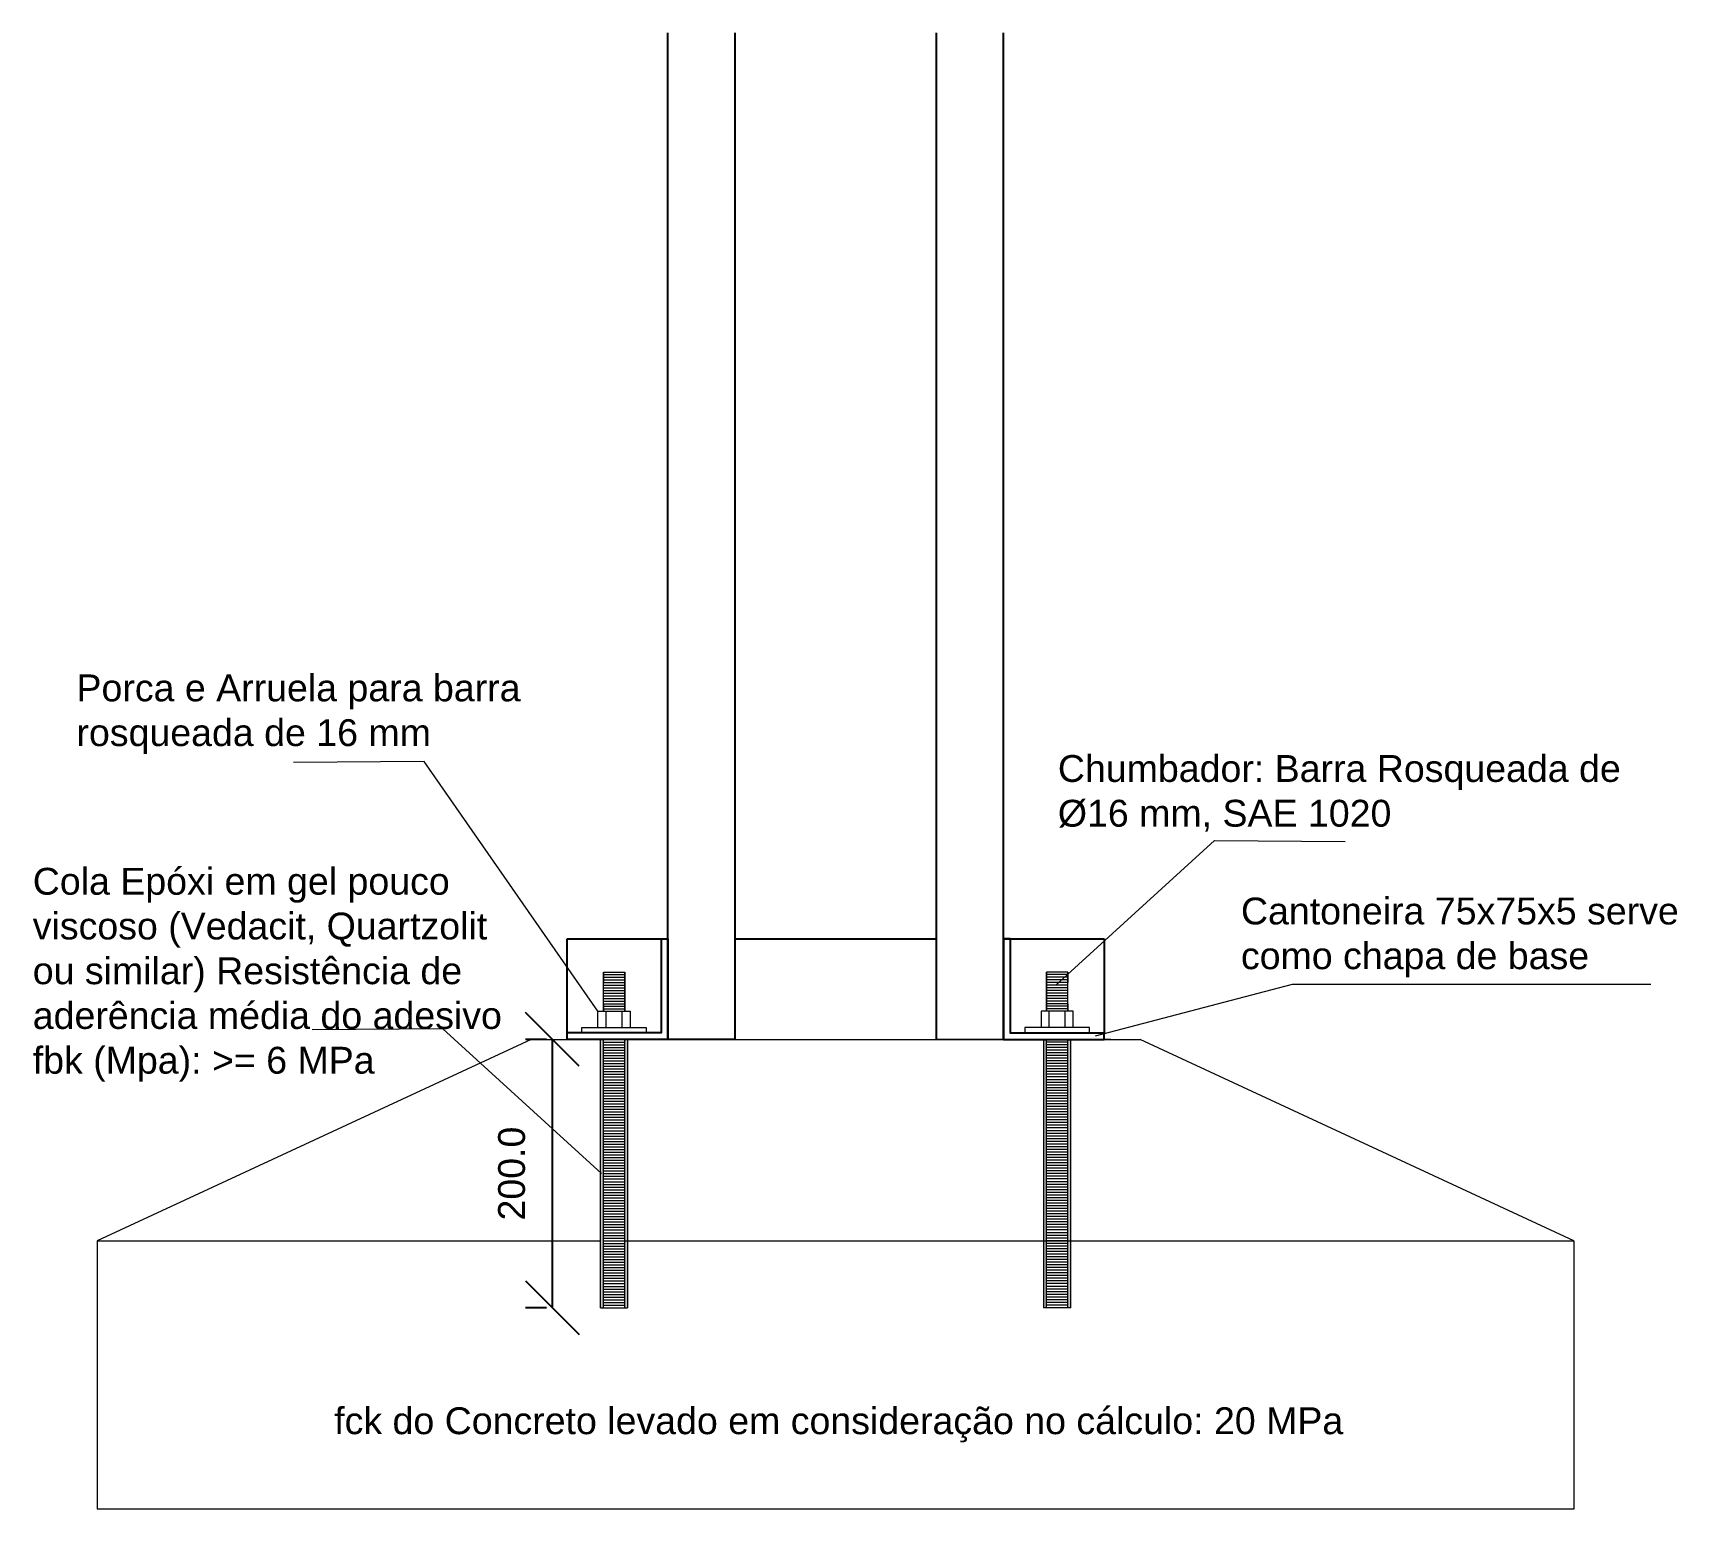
# Model space of a CAD drawing. Header units: millimetres. Extents: x 357 to 945, y 547 to 720.
# Drawn here: x 631.359 to 632.584, y 678.381 to 679.481 of the extents above; entities that cross this region are included whole.
import ezdxf
from ezdxf.enums import TextEntityAlignment as Align

# ---------------------------------------------------------------- set-up
doc = ezdxf.new("R2010")
doc.units = ezdxf.units.MM
doc.header["$PDMODE"] = 34
for name, color, linetype, lineweight in [('ANC_COTAS', 7, 'Continuous', 9), ('ANC_DESENHO', 7, 'Continuous', 9), ('ANC_TEXTOS', 7, 'Continuous', 9), ('Dibujo_Geometria', 2, 'Continuous', 9)]:
    doc.layers.add(name, color=color, linetype=linetype, lineweight=lineweight)
doc.layers.add('LCL - COTAS', color=30, linetype='Continuous')
doc.styles.add('Arial', font='arial.ttf')
doc.styles.get("Standard").update_dxf_attribs({"font": 'arial.ttf'})
doc.dimstyles.new('1-100', dxfattribs={"dimscale": 2, "dimtxt": 0.04, "dimasz": 0.05, "dimexe": 0.05, "dimexo": 0.1, "dimgap": 0.03, "dimtad": 1, "dimzin": 1, "dimdsep": 46, "dimtxsty": 'Arial', "dimblk": 'OBLIQUE', "dimcen": 0, "dimclrd": 256, "dimclre": 256, "dimclrt": 256, "dimadec": 0, "dimazin": 0, "dimtfac": 1, "dimtofl": 0, "dimtmove": 2, "dimatfit": 3, "dimldrblk": 'OBLIQUE', "dimfxl": 0.04, "dimtolj": 1, "dimtzin": 1, "dimarcsym": 0})

# ---------------------------------------------------------------- blocks, each defined once
blk = doc.blocks.new('_OBLIQUE')
at = {"color": 0, "linetype": 'ByBlock', "lineweight": -2}
blk.add_line((-0.5, -0.5), (0.5, 0.5), dxfattribs=at)
blk = doc.blocks.new('*D181')
at = {"layer": 'Defpoints', "color": 0, "transparency": 16777216}
for p in [(631.7815, 678.7314), (631.7457, 678.5314), (631.7815, 678.5314)]:
    blk.add_point(p, dxfattribs=at)
at = {"layer": 'LCL - COTAS', "lineweight": -2, "transparency": 16777216}
for p, q in [((631.7415, 678.7314), (631.7257, 678.7314)), ((631.7457, 678.7314), (631.7457, 678.5314)), ((631.7415, 678.5314), (631.7257, 678.5314))]:
    blk.add_line(p, q, dxfattribs=at)
at = {"layer": 'LCL - COTAS', "lineweight": -2, "transparency": 16777216, "xscale": 0.04, "yscale": 0.04, "zscale": 0.04}
for p, rotation in [((631.7457, 678.7314), 90), ((631.7457, 678.5314), 270)]:
    blk.add_blockref('_OBLIQUE', p, dxfattribs=dict(at, rotation=rotation))
at = {"layer": 'LCL - COTAS', "transparency": 16777216, "insert": (631.7155, 678.6314), "char_height": 0.02, "attachment_point": 5, "rotation": 90, "style": 'Arial'}
blk.add_mtext('\\A1;200.0', dxfattribs=at)

msp = doc.modelspace()

# ---------------------------------------------------------------- hatches: boundary and pattern name
at = {"layer": 'ANC_COTAS'}
h = msp.add_hatch(color=1, dxfattribs=at)
h.dxf.hatch_style = 1
h.paths.add_polyline_path([(631.78374, 678.73137), (631.78155, 678.73137), (631.78155, 678.68637), (631.78374, 678.68637)])
h.paths.add_polyline_path([(631.78374, 678.68637), (631.78155, 678.68637), (631.78155, 678.64778), (631.78374, 678.64778)])
h.paths.add_polyline_path([(631.78374, 678.64778), (631.78155, 678.64778), (631.78155, 678.53137), (631.78374, 678.53137)])
h.paths.add_polyline_path([(631.80179, 678.58137), (631.79974, 678.58137), (631.79974, 678.53137), (631.80179, 678.53137)])
h.paths.add_polyline_path([(631.80179, 678.64778), (631.79974, 678.64778), (631.79974, 678.58137), (631.80179, 678.58137)])
edge = h.paths.add_edge_path()
edge.add_arc((631.80674, 678.67637), 0.005, 180, 188.17549, ccw=False)
edge.add_line((631.80174, 678.67637), (631.79974, 678.67637))
edge.add_line((631.79974, 678.67637), (631.79974, 678.64778))
edge.add_line((631.79974, 678.64778), (631.80179, 678.64778))
edge.add_line((631.80179, 678.64778), (631.80179, 678.67566))
edge = h.paths.add_edge_path()
edge.add_line((631.80179, 678.68637), (631.79974, 678.68637))
edge.add_line((631.79974, 678.68637), (631.79974, 678.67637))
edge.add_line((631.79974, 678.67637), (631.80174, 678.67637))
edge.add_arc((631.80674, 678.67637), 0.005, 171.82451, 180, ccw=False)
edge.add_line((631.80179, 678.67708), (631.80179, 678.68637))
h.paths.add_polyline_path([(631.80179, 678.73137), (631.79974, 678.73137), (631.79974, 678.68637), (631.80179, 678.68637)])
h = msp.add_hatch(color=1, dxfattribs=at)
h.dxf.hatch_style = 1
h.paths.add_polyline_path([(632.11374, 678.73137), (632.11169, 678.73137), (632.11169, 678.68637), (632.11374, 678.68637)])
h.paths.add_polyline_path([(632.13194, 678.73137), (632.12974, 678.73137), (632.12974, 678.68637), (632.13194, 678.68637)])
h.paths.add_polyline_path([(632.13194, 678.68637), (632.12974, 678.68637), (632.12974, 678.64778), (632.13194, 678.64778)])
h.paths.add_polyline_path([(632.11374, 678.67637), (632.11174, 678.67637, -0.0356874), (632.11169, 678.67566), (632.11169, 678.64778), (632.11374, 678.64778)])
h.paths.add_polyline_path([(632.11374, 678.68637), (632.11169, 678.68637), (632.11169, 678.67708, -0.0356874), (632.11174, 678.67637), (632.11374, 678.67637)])
h.paths.add_polyline_path([(632.13194, 678.64778), (632.12974, 678.64778), (632.12974, 678.58137), (632.13194, 678.58137)])
h.paths.add_polyline_path([(632.11374, 678.64778), (632.11169, 678.64778), (632.11169, 678.58137), (632.11374, 678.58137)])
h.paths.add_polyline_path([(632.11374, 678.58137), (632.11169, 678.58137), (632.11169, 678.57817), (632.11374, 678.57817)])
h.paths.add_polyline_path([(632.13194, 678.58137), (632.12974, 678.58137), (632.12974, 678.57817), (632.13194, 678.57817)])
h.paths.add_polyline_path([(632.13194, 678.57817), (632.12974, 678.57817), (632.12974, 678.53137), (632.13194, 678.53137)])
h.paths.add_polyline_path([(632.11374, 678.57817), (632.11169, 678.57817), (632.11169, 678.53137), (632.11374, 678.53137)])
at = {"layer": 'LCL - COTAS'}
h = msp.add_hatch(dxfattribs=at)
h.set_pattern_fill('ANSI31', color=256, scale=200)
h.paths.add_polyline_path([(631.83174, 678.80637), (631.82677, 678.80637), (631.82677, 678.73637), (631.75677, 678.73637), (631.75677, 678.73137), (631.83174, 678.73137)])
h.paths.add_polyline_path([(632.15672, 678.73637), (632.08672, 678.73637), (632.08672, 678.80637), (632.08174, 678.80637), (632.08174, 678.73137), (632.15672, 678.73137)])

# ---------------------------------------------------------------- linework, layer by layer
at = {"layer": 'ANC_COTAS'}
for points in [[(631.78155, 678.53137), (631.78155, 678.73137), (631.80179, 678.73137), (631.80179, 678.53137)], [(632.13194, 678.53137), (632.13194, 678.73137), (632.11169, 678.73137), (632.11169, 678.53137)]]:
    msp.add_lwpolyline(points, dxfattribs=at)
at = {"layer": 'ANC_DESENHO'}
for p, q in [((631.78374, 678.75237), (631.78374, 678.78137)), ((631.78374, 678.77978), (631.79974, 678.77978)), ((631.79974, 678.75737), (631.79974, 678.78137)), ((631.79974, 678.78137), (631.79974, 678.75237)), ((632.11374, 678.75737), (632.11374, 678.78137)), ((632.11374, 678.78137), (632.11374, 678.75237)), ((632.12974, 678.77978), (632.11374, 678.77978)), ((632.12974, 678.75237), (632.12974, 678.78137)), ((631.78374, 678.77778), (631.79974, 678.77778)), ((631.78374, 678.77578), (631.79974, 678.77578)), ((631.78374, 678.77178), (631.79974, 678.77178)), ((631.78374, 678.76978), (631.79974, 678.76978)), ((631.78374, 678.76778), (631.79974, 678.76778)), ((632.12974, 678.77778), (632.11374, 678.77778)), ((632.12974, 678.77578), (632.11374, 678.77578)), ((632.12974, 678.77178), (632.11374, 678.77178)), ((632.12974, 678.76978), (632.11374, 678.76978)), ((632.12974, 678.76778), (632.11374, 678.76778)), ((631.78374, 678.76578), (631.79974, 678.76578)), ((631.78374, 678.76378), (631.79974, 678.76378)), ((631.78374, 678.76178), (631.79974, 678.76178)), ((631.78374, 678.75978), (631.79974, 678.75978)), ((631.78374, 678.75778), (631.79974, 678.75778)), ((631.78374, 678.7562), (631.79974, 678.7562)), ((631.78374, 678.7542), (631.79974, 678.7542)), ((632.12974, 678.76578), (632.11374, 678.76578)), ((632.12974, 678.76378), (632.11374, 678.76378)), ((632.12974, 678.76178), (632.11374, 678.76178)), ((632.12974, 678.75978), (632.11374, 678.75978)), ((632.12974, 678.75778), (632.11374, 678.75778)), ((632.12974, 678.7562), (632.11374, 678.7562)), ((632.12974, 678.7542), (632.11374, 678.7542)), ((631.78574, 678.74037), (631.78574, 678.75237)), ((631.79774, 678.74037), (631.79774, 678.75237)), ((632.11574, 678.74037), (632.11574, 678.75237)), ((632.12774, 678.74037), (632.12774, 678.75237)), ((631.77974, 678.74037), (631.80374, 678.74037)), ((631.78374, 678.74037), (631.79974, 678.74037)), ((631.78374, 678.74037), (631.79974, 678.74037)), ((631.78374, 678.53137), (631.78374, 678.73137)), ((631.79974, 678.53137), (631.79974, 678.73137)), ((632.11374, 678.73137), (632.08174, 678.73137)), ((632.13374, 678.74037), (632.10974, 678.74037)), ((632.12974, 678.74037), (632.11374, 678.74037)), ((632.12974, 678.74037), (632.11374, 678.74037)), ((632.11374, 678.53137), (632.11374, 678.73137)), ((632.16174, 678.73137), (632.11374, 678.73137)), ((632.12974, 678.73137), (632.11374, 678.73137)), ((632.12974, 678.53137), (632.12974, 678.73137)), ((631.78374, 678.72937), (631.79974, 678.72937)), ((631.78374, 678.72737), (631.79974, 678.72737)), ((631.78374, 678.72537), (631.79974, 678.72537)), ((631.78374, 678.72337), (631.79974, 678.72337)), ((631.78374, 678.72137), (631.79974, 678.72137)), ((631.78374, 678.71937), (631.79974, 678.71937)), ((631.78374, 678.71737), (631.79974, 678.71737)), ((632.12974, 678.72937), (632.11374, 678.72937)), ((632.12974, 678.72737), (632.11374, 678.72737)), ((632.12974, 678.72537), (632.11374, 678.72537)), ((632.12974, 678.72337), (632.11374, 678.72337)), ((632.12974, 678.72137), (632.11374, 678.72137)), ((632.12974, 678.71937), (632.11374, 678.71937)), ((632.12974, 678.71737), (632.11374, 678.71737)), ((631.78374, 678.71537), (631.79974, 678.71537)), ((631.78374, 678.71337), (631.79974, 678.71337)), ((631.78374, 678.71137), (631.79974, 678.71137)), ((631.78374, 678.70937), (631.79974, 678.70937)), ((631.78374, 678.70737), (631.79974, 678.70737)), ((631.78374, 678.70537), (631.79974, 678.70537)), ((632.12974, 678.71537), (632.11374, 678.71537)), ((632.12974, 678.71337), (632.11374, 678.71337)), ((632.12974, 678.71137), (632.11374, 678.71137)), ((632.12974, 678.70937), (632.11374, 678.70937)), ((632.12974, 678.70737), (632.11374, 678.70737)), ((632.12974, 678.70537), (632.11374, 678.70537)), ((631.78374, 678.70337), (631.79974, 678.70337)), ((631.78374, 678.70137), (631.79974, 678.70137)), ((631.78374, 678.69937), (631.79974, 678.69937)), ((631.78374, 678.69737), (631.79974, 678.69737)), ((631.78374, 678.69537), (631.79974, 678.69537)), ((631.78374, 678.69337), (631.79974, 678.69337)), ((632.12974, 678.70337), (632.11374, 678.70337)), ((632.12974, 678.70137), (632.11374, 678.70137)), ((632.12974, 678.69937), (632.11374, 678.69937)), ((632.12974, 678.69737), (632.11374, 678.69737)), ((632.12974, 678.69537), (632.11374, 678.69537)), ((632.12974, 678.69337), (632.11374, 678.69337)), ((631.78374, 678.69137), (631.79974, 678.69137)), ((631.78374, 678.68937), (631.79974, 678.68937)), ((631.78374, 678.68737), (631.79974, 678.68737)), ((631.78374, 678.68537), (631.79974, 678.68537)), ((631.78374, 678.68337), (631.79974, 678.68337)), ((631.78374, 678.68137), (631.79974, 678.68137)), ((632.12974, 678.69137), (632.11374, 678.69137)), ((632.12974, 678.68937), (632.11374, 678.68937)), ((632.12974, 678.68737), (632.11374, 678.68737)), ((632.12974, 678.68537), (632.11374, 678.68537)), ((632.12974, 678.68337), (632.11374, 678.68337)), ((632.12974, 678.68137), (632.11374, 678.68137)), ((631.78374, 678.67937), (631.79974, 678.67937)), ((631.78374, 678.67737), (631.79974, 678.67737)), ((631.78374, 678.67537), (631.79974, 678.67537)), ((631.78374, 678.67337), (631.79974, 678.67337)), ((631.78374, 678.67137), (631.79974, 678.67137)), ((631.78374, 678.66937), (631.79974, 678.66937)), ((632.12974, 678.67937), (632.11374, 678.67937)), ((632.12974, 678.67737), (632.11374, 678.67737)), ((632.12974, 678.67537), (632.11374, 678.67537)), ((632.12974, 678.67337), (632.11374, 678.67337)), ((632.12974, 678.67137), (632.11374, 678.67137)), ((632.12974, 678.66937), (632.11374, 678.66937)), ((631.78374, 678.66737), (631.79974, 678.66737)), ((631.78374, 678.66537), (631.79974, 678.66537)), ((631.78374, 678.66337), (631.79974, 678.66337)), ((631.78374, 678.66137), (631.79974, 678.66137)), ((631.78374, 678.65937), (631.79974, 678.65937)), ((631.78374, 678.65737), (631.79974, 678.65737)), ((632.12974, 678.66737), (632.11374, 678.66737)), ((632.12974, 678.66537), (632.11374, 678.66537)), ((632.12974, 678.66337), (632.11374, 678.66337)), ((632.12974, 678.66137), (632.11374, 678.66137)), ((632.12974, 678.65937), (632.11374, 678.65937)), ((632.12974, 678.65737), (632.11374, 678.65737)), ((631.78374, 678.65537), (631.79974, 678.65537)), ((631.78374, 678.65337), (631.79974, 678.65337)), ((631.78374, 678.65137), (631.79974, 678.65137)), ((631.78374, 678.64937), (631.79974, 678.64937)), ((631.78374, 678.64737), (631.79974, 678.64737)), ((631.78374, 678.64537), (631.79974, 678.64537)), ((632.12974, 678.65537), (632.11374, 678.65537)), ((632.12974, 678.65337), (632.11374, 678.65337)), ((632.12974, 678.65137), (632.11374, 678.65137)), ((632.12974, 678.64937), (632.11374, 678.64937)), ((632.12974, 678.64737), (632.11374, 678.64737)), ((632.12974, 678.64537), (632.11374, 678.64537)), ((631.78374, 678.64337), (631.79974, 678.64337)), ((631.78374, 678.64137), (631.79974, 678.64137)), ((631.78374, 678.63937), (631.79974, 678.63937)), ((631.78374, 678.63737), (631.79974, 678.63737)), ((631.78374, 678.63537), (631.79974, 678.63537)), ((631.78374, 678.63337), (631.79974, 678.63337)), ((632.12974, 678.64337), (632.11374, 678.64337)), ((632.12974, 678.64137), (632.11374, 678.64137)), ((632.12974, 678.63937), (632.11374, 678.63937)), ((632.12974, 678.63737), (632.11374, 678.63737)), ((632.12974, 678.63537), (632.11374, 678.63537)), ((632.12974, 678.63337), (632.11374, 678.63337)), ((631.78374, 678.63137), (631.79974, 678.63137)), ((631.78374, 678.62937), (631.79974, 678.62937)), ((631.78374, 678.62737), (631.79974, 678.62737)), ((631.78374, 678.62537), (631.79974, 678.62537)), ((631.78374, 678.62337), (631.79974, 678.62337)), ((631.78374, 678.62137), (631.79974, 678.62137)), ((631.78374, 678.61937), (631.79974, 678.61937)), ((632.12974, 678.63137), (632.11374, 678.63137)), ((632.12974, 678.62937), (632.11374, 678.62937)), ((632.12974, 678.62737), (632.11374, 678.62737)), ((632.12974, 678.62537), (632.11374, 678.62537)), ((632.12974, 678.62337), (632.11374, 678.62337)), ((632.12974, 678.62137), (632.11374, 678.62137)), ((632.12974, 678.61937), (632.11374, 678.61937)), ((631.78374, 678.61737), (631.79974, 678.61737)), ((631.78374, 678.61537), (631.79974, 678.61537)), ((631.78374, 678.61337), (631.79974, 678.61337)), ((631.78374, 678.61137), (631.79974, 678.61137)), ((631.78374, 678.60937), (631.79974, 678.60937)), ((631.78374, 678.60737), (631.79974, 678.60737)), ((632.12974, 678.61737), (632.11374, 678.61737)), ((632.12974, 678.61537), (632.11374, 678.61537)), ((632.12974, 678.61337), (632.11374, 678.61337)), ((632.12974, 678.61137), (632.11374, 678.61137)), ((632.12974, 678.60937), (632.11374, 678.60937)), ((632.12974, 678.60737), (632.11374, 678.60737)), ((631.78374, 678.60537), (631.79974, 678.60537)), ((631.78374, 678.60337), (631.79974, 678.60337)), ((631.78374, 678.60137), (631.79974, 678.60137)), ((631.78374, 678.59937), (631.79974, 678.59937)), ((631.78374, 678.59737), (631.79974, 678.59737)), ((631.78374, 678.59537), (631.79974, 678.59537)), ((632.12974, 678.60537), (632.11374, 678.60537)), ((632.12974, 678.60337), (632.11374, 678.60337)), ((632.12974, 678.60137), (632.11374, 678.60137)), ((632.12974, 678.59937), (632.11374, 678.59937)), ((632.12974, 678.59737), (632.11374, 678.59737)), ((632.12974, 678.59537), (632.11374, 678.59537)), ((631.78374, 678.59337), (631.79974, 678.59337)), ((631.78374, 678.59137), (631.79974, 678.59137)), ((631.78374, 678.58937), (631.79974, 678.58937)), ((631.78374, 678.58737), (631.79974, 678.58737)), ((631.78374, 678.58537), (631.79974, 678.58537)), ((631.78374, 678.58337), (631.79974, 678.58337)), ((632.12974, 678.59337), (632.11374, 678.59337)), ((632.12974, 678.59137), (632.11374, 678.59137)), ((632.12974, 678.58937), (632.11374, 678.58937)), ((632.12974, 678.58737), (632.11374, 678.58737)), ((632.12974, 678.58537), (632.11374, 678.58537)), ((632.12974, 678.58337), (632.11374, 678.58337)), ((631.78374, 678.58137), (631.79974, 678.58137)), ((631.78374, 678.57937), (631.79974, 678.57937)), ((631.78374, 678.57737), (631.79974, 678.57737)), ((631.78374, 678.57537), (631.79974, 678.57537)), ((631.78374, 678.57337), (631.79974, 678.57337)), ((631.78374, 678.57137), (631.79974, 678.57137)), ((632.12974, 678.58137), (632.11374, 678.58137)), ((632.12974, 678.57937), (632.11374, 678.57937)), ((632.12974, 678.57737), (632.11374, 678.57737)), ((632.12974, 678.57537), (632.11374, 678.57537)), ((632.12974, 678.57337), (632.11374, 678.57337)), ((632.12974, 678.57137), (632.11374, 678.57137)), ((631.78374, 678.56937), (631.79974, 678.56937)), ((631.78374, 678.56737), (631.79974, 678.56737)), ((631.78374, 678.56537), (631.79974, 678.56537)), ((631.78374, 678.56337), (631.79974, 678.56337)), ((631.78374, 678.56137), (631.79974, 678.56137)), ((631.78374, 678.55937), (631.79974, 678.55937)), ((632.12974, 678.56937), (632.11374, 678.56937)), ((632.12974, 678.56737), (632.11374, 678.56737)), ((632.12974, 678.56537), (632.11374, 678.56537)), ((632.12974, 678.56337), (632.11374, 678.56337)), ((632.12974, 678.56137), (632.11374, 678.56137)), ((632.12974, 678.55937), (632.11374, 678.55937)), ((631.78374, 678.55737), (631.79974, 678.55737)), ((631.78374, 678.55537), (631.79974, 678.55537)), ((631.78374, 678.55337), (631.79974, 678.55337)), ((631.78374, 678.55137), (631.79974, 678.55137)), ((631.78374, 678.54937), (631.79974, 678.54937)), ((631.78374, 678.54737), (631.79974, 678.54737)), ((632.12974, 678.55737), (632.11374, 678.55737)), ((632.12974, 678.55537), (632.11374, 678.55537)), ((632.12974, 678.55337), (632.11374, 678.55337)), ((632.12974, 678.55137), (632.11374, 678.55137)), ((632.12974, 678.54937), (632.11374, 678.54937)), ((632.12974, 678.54737), (632.11374, 678.54737)), ((631.78374, 678.54537), (631.79974, 678.54537)), ((631.78374, 678.54337), (631.79974, 678.54337)), ((631.78374, 678.54137), (631.79974, 678.54137)), ((631.78374, 678.53937), (631.79974, 678.53937)), ((631.78374, 678.53737), (631.79974, 678.53737)), ((631.78374, 678.53537), (631.79974, 678.53537)), ((632.12974, 678.54537), (632.11374, 678.54537)), ((632.12974, 678.54337), (632.11374, 678.54337)), ((632.12974, 678.54137), (632.11374, 678.54137)), ((632.12974, 678.53937), (632.11374, 678.53937)), ((632.12974, 678.53737), (632.11374, 678.53737)), ((632.12974, 678.53537), (632.11374, 678.53537)), ((631.78155, 678.53137), (631.80179, 678.53137)), ((631.78374, 678.53337), (631.79974, 678.53337)), ((632.13194, 678.53137), (632.11169, 678.53137)), ((632.12974, 678.53337), (632.11374, 678.53337))]:
    msp.add_line(p, q, dxfattribs=at)
for points in [[(631.78374, 678.75737), (631.78374, 678.78137), (631.79974, 678.78137)], [(631.78374, 678.78137), (631.78374, 678.77378), (631.79974, 678.77378), (631.79974, 678.78137)], [(632.12974, 678.75737), (632.12974, 678.78137), (632.11374, 678.78137)], [(632.12974, 678.78137), (632.12974, 678.77378), (632.11374, 678.77378), (632.11374, 678.78137)], [(631.78374, 678.75778), (631.78374, 678.75237)], [(631.79974, 678.75237), (631.79974, 678.75778)], [(632.11374, 678.75237), (632.11374, 678.75778)], [(632.12974, 678.75778), (632.12974, 678.75237)], [(631.77974, 678.74037), (631.77974, 678.75237), (631.80374, 678.75237), (631.80374, 678.74037)], [(632.13374, 678.74037), (632.13374, 678.75237), (632.10974, 678.75237), (632.10974, 678.74037)], [(631.76774, 678.73637), (631.76774, 678.74037), (631.81574, 678.74037), (631.81574, 678.73637)], [(632.11374, 678.73137), (632.08174, 678.73137)], [(632.14574, 678.73637), (632.14574, 678.74037), (632.09774, 678.74037), (632.09774, 678.73637)]]:
    msp.add_lwpolyline(points, dxfattribs=at)
at = {"layer": 'ANC_TEXTOS'}
for points in [[(631.77974, 678.75237), (631.65025, 678.93836), (631.55294, 678.93764)], [(632.12088, 678.77178), (632.23904, 678.8796), (632.33636, 678.87888)], [(632.15022, 678.73412), (632.29696, 678.77263), (632.5639, 678.77263)], [(631.7824, 678.63137), (631.66424, 678.73919), (631.56693, 678.73847)]]:
    msp.add_lwpolyline(points, dxfattribs=at)
at = {"layer": 'Dibujo_Geometria'}
for p, q in [((631.72996, 678.73137), (631.40674, 678.58137)), ((631.72996, 678.73137), (632.18352, 678.73137)), ((632.08174, 678.73137), (632.03174, 678.73137)), ((632.50674, 678.58137), (632.18352, 678.73137)), ((631.40674, 678.58137), (631.78155, 678.58137)), ((631.40674, 678.58137), (631.40674, 678.38137)), ((631.79974, 678.58137), (632.50674, 678.58137)), ((632.50674, 678.58137), (632.50674, 678.38137)), ((632.50674, 678.38137), (631.40674, 678.38137))]:
    msp.add_line(p, q, dxfattribs=at)
at = {"layer": 'LCL - COTAS'}
for p, q in [((631.88174, 679.48137), (631.88174, 678.73137)), ((632.03174, 679.48137), (632.03174, 678.73137)), ((632.08174, 678.73137), (632.08174, 679.48137)), ((631.75674, 678.73137), (631.75674, 678.80637)), ((631.75674, 678.80637), (631.83177, 678.80637)), ((631.88174, 678.80637), (632.03174, 678.80637)), ((632.08172, 678.80637), (632.15674, 678.80637)), ((632.15674, 678.80637), (632.15674, 678.73637))]:
    msp.add_line(p, q, dxfattribs=at)
for points in [[(631.88174, 678.73137), (631.83174, 678.73137), (631.83174, 679.48137)], [(631.82677, 678.80637), (631.83177, 678.80637), (631.83177, 678.73137), (631.75677, 678.73137), (631.75677, 678.73637)], [(631.82677, 678.80637), (631.82677, 678.73637), (631.75677, 678.73637)], [(632.08672, 678.80637), (632.08172, 678.80637), (632.08172, 678.73137), (632.15672, 678.73137), (632.15672, 678.73637)], [(632.08672, 678.80637), (632.08672, 678.73637), (632.15672, 678.73637)]]:
    msp.add_lwpolyline(points, dxfattribs=at)

# ---------------------------------------------------------------- texts
at = {"layer": 'ANC_TEXTOS'}
msp.add_text('fck do Concreto levado em consideração no cálculo: 20 MPa', height=0.02, dxfattribs=at).set_placement((631.58326, 678.45723), align=Align.TOP_LEFT)
at = {"layer": 'ANC_TEXTOS', "char_height": 0.02}
for s, width, insert, attachment_point in [('Porca e Arruela para barra rosqueada de 16 mm', 0.3524251, (631.3913, 679.0033), 1), ('\\pxql;Chumbador: Barra Rosqueada de %%C16 mm, SAE 1020', 0.42227, (632.54456, 678.94324), 3), ('Cola Epóxi em gel pouco viscoso (Vedacit, Quartzolit ou similar) Resistência de aderência média do adesivo fbk (Mpa): >= 6 MPa', 0.3524251, (631.35873, 678.85921), 1), ('\\pxql;Cantoneira 75x75x5 serve como chapa de base', 0.3534693, (632.61213, 678.83706), 3)]:
    msp.add_mtext_dynamic_manual_height_columns(s, width=width, gutter_width=2.51785, heights=[0], dxfattribs=dict(at, insert=insert, attachment_point=attachment_point))

# ---------------------------------------------------------------- dimensions: what is measured, and where the dimension line sits
at = {"layer": 'LCL - COTAS'}
dim = msp.add_linear_dim(base=(631.74571, 678.53137), p1=(631.78155, 678.73137), p2=(631.78155, 678.53137), angle=90, dimstyle='1-100', override={"dimtxt": 0.01, "dimasz": 0.02, "dimexe": 0.01, "dimexo": 0.02, "dimgap": 0.01, "dimdec": 1, "dimlfac": 1000}, dxfattribs=at)
dim.commit()
dim.dimension.update_dxf_attribs({"geometry": '*D181', "text_midpoint": (631.71549, 678.63137)})

doc.saveas('drawing.dxf')
